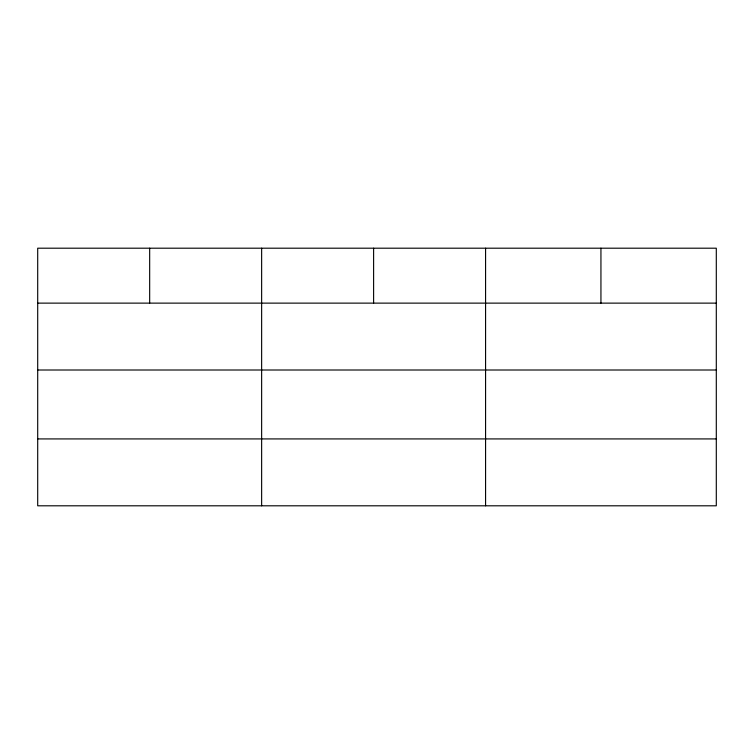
<?xml version="1.0" encoding="UTF-8"?>
<svg xmlns="http://www.w3.org/2000/svg" width="754" height="754" viewBox="0 0 754 754"><rect width="100%" height="100%" fill="white"/><g stroke="black" fill="none" stroke-linecap="round" stroke-linejoin="round"><path stroke-width="1.13" d="M716.3 370.007L716.3 248.198L37.7 248.198L37.7 505.802L716.3 505.802L716.3 370.007L37.7 370.007M37.7 303.127L716.3 303.127M37.7 438.922L716.3 438.922M600.938 248.198L600.938 303.127M485.576 248.198L485.576 505.802M373.607 248.198L373.607 303.127M261.638 248.198L261.638 505.802M149.669 248.198L149.669 303.127"/></g></svg>
